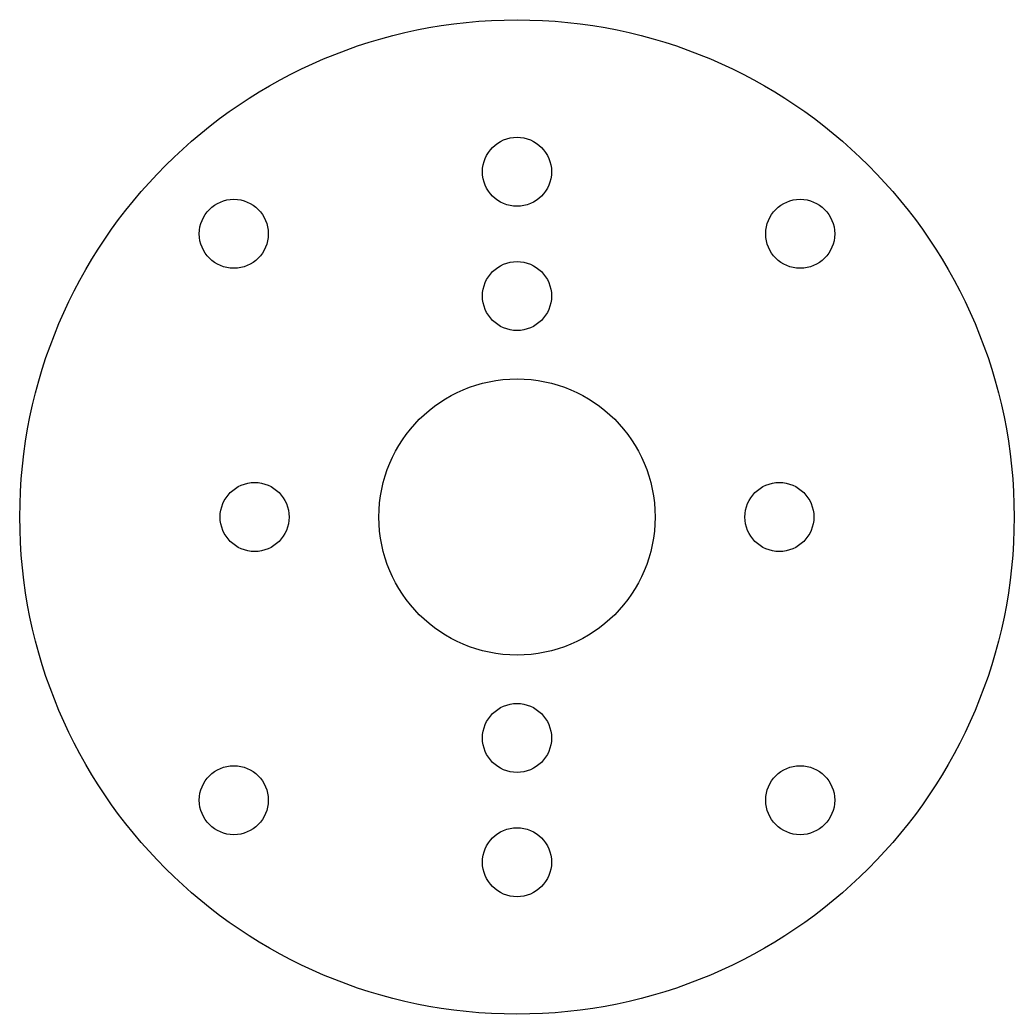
# Model space of a CAD drawing. Header units: inches. Extents: x -0.71 to 0.71, y -0.71 to 0.71.
import ezdxf

# ---------------------------------------------------------------- set-up
doc = ezdxf.new("R2010")
doc.units = ezdxf.units.IN
doc.layers.get('0').update_dxf_attribs({"linetype": 'CONTINUOUS'})

msp = doc.modelspace()

# ---------------------------------------------------------------- linework, layer by layer
for centre, radius in [((0, 0), 0.7087), ((0, 0.4921), 0.0492), ((-0.4037, 0.4037), 0.0492), ((0.4037, 0.4037), 0.0492), ((0, 0.315), 0.0492), ((0, 0), 0.1969), ((-0.374, 0), 0.0492), ((0.374, 0), 0.0492), ((0, -0.315), 0.0492), ((-0.4037, -0.4037), 0.0492), ((0.4037, -0.4037), 0.0492), ((0.4037, -0.4037), 0.0492), ((0, -0.4921), 0.0492)]:
    msp.add_circle(centre, radius)

doc.saveas('drawing.dxf')
